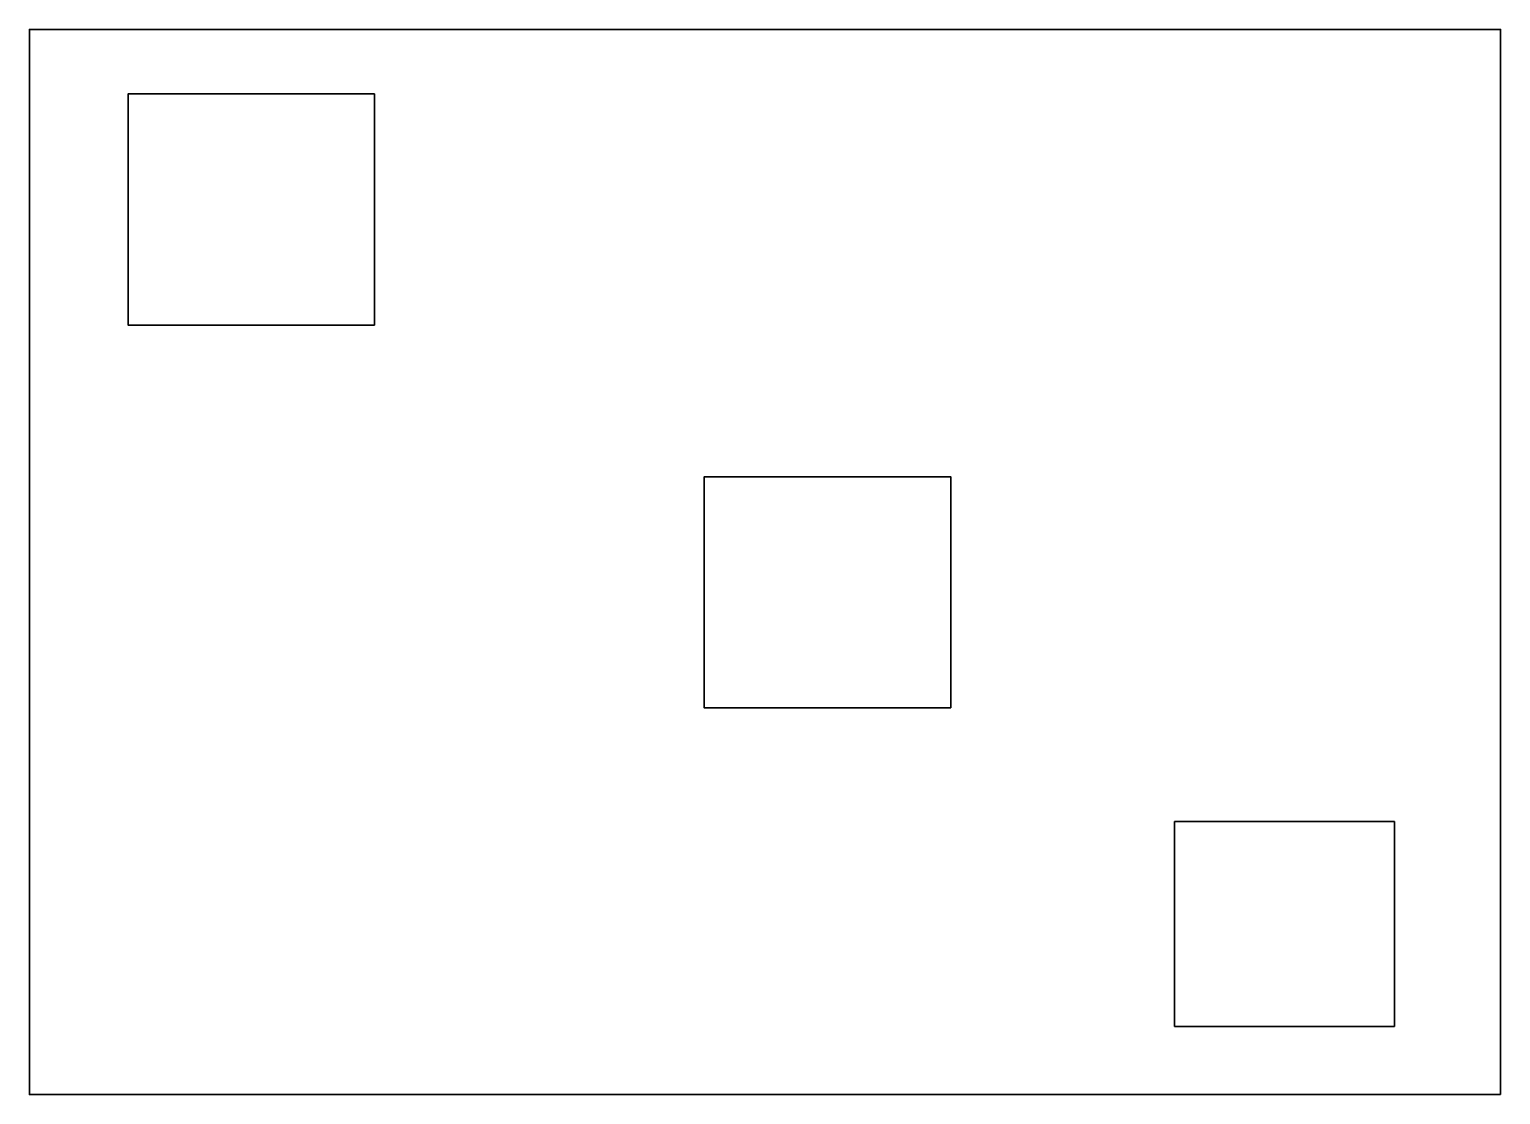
# Model space of a CAD drawing. Header units: inches. Extents: x 0.057 to 0.664, y -0.511 to -0.072.
import ezdxf

# ---------------------------------------------------------------- set-up
doc = ezdxf.new("R2010")
doc.units = ezdxf.units.IN
doc.header["$MEASUREMENT"] = 0
doc.layers.add('cages', color=7, linetype='Continuous')
doc.layers.add('walls', color=7, linetype='Continuous')

msp = doc.modelspace()

# ---------------------------------------------------------------- linework, layer by layer
at = {"layer": 'cages', "color": 250, "lineweight": 35, "true_color": 0x231f20}
for points in [[(0.1997, -0.19357), (0.09804, -0.19357), (0.09804, -0.09816), (0.1997, -0.09816), (0.1997, -0.19357)], [(0.43744, -0.35154), (0.33577, -0.35154), (0.33577, -0.25613), (0.43744, -0.25613), (0.43744, -0.35154)], [(0.62043, -0.48292), (0.52972, -0.48292), (0.52972, -0.39846), (0.62043, -0.39846), (0.62043, -0.48292)]]:
    msp.add_lwpolyline(points, dxfattribs=at)
at = {"layer": 'walls', "color": 250, "lineweight": 35, "true_color": 0x231f20}
msp.add_lwpolyline([(0.66423, -0.51107), (0.05737, -0.51107), (0.05737, -0.07157), (0.66423, -0.07157), (0.66423, -0.51107)], dxfattribs=at)

doc.saveas('drawing.dxf')
